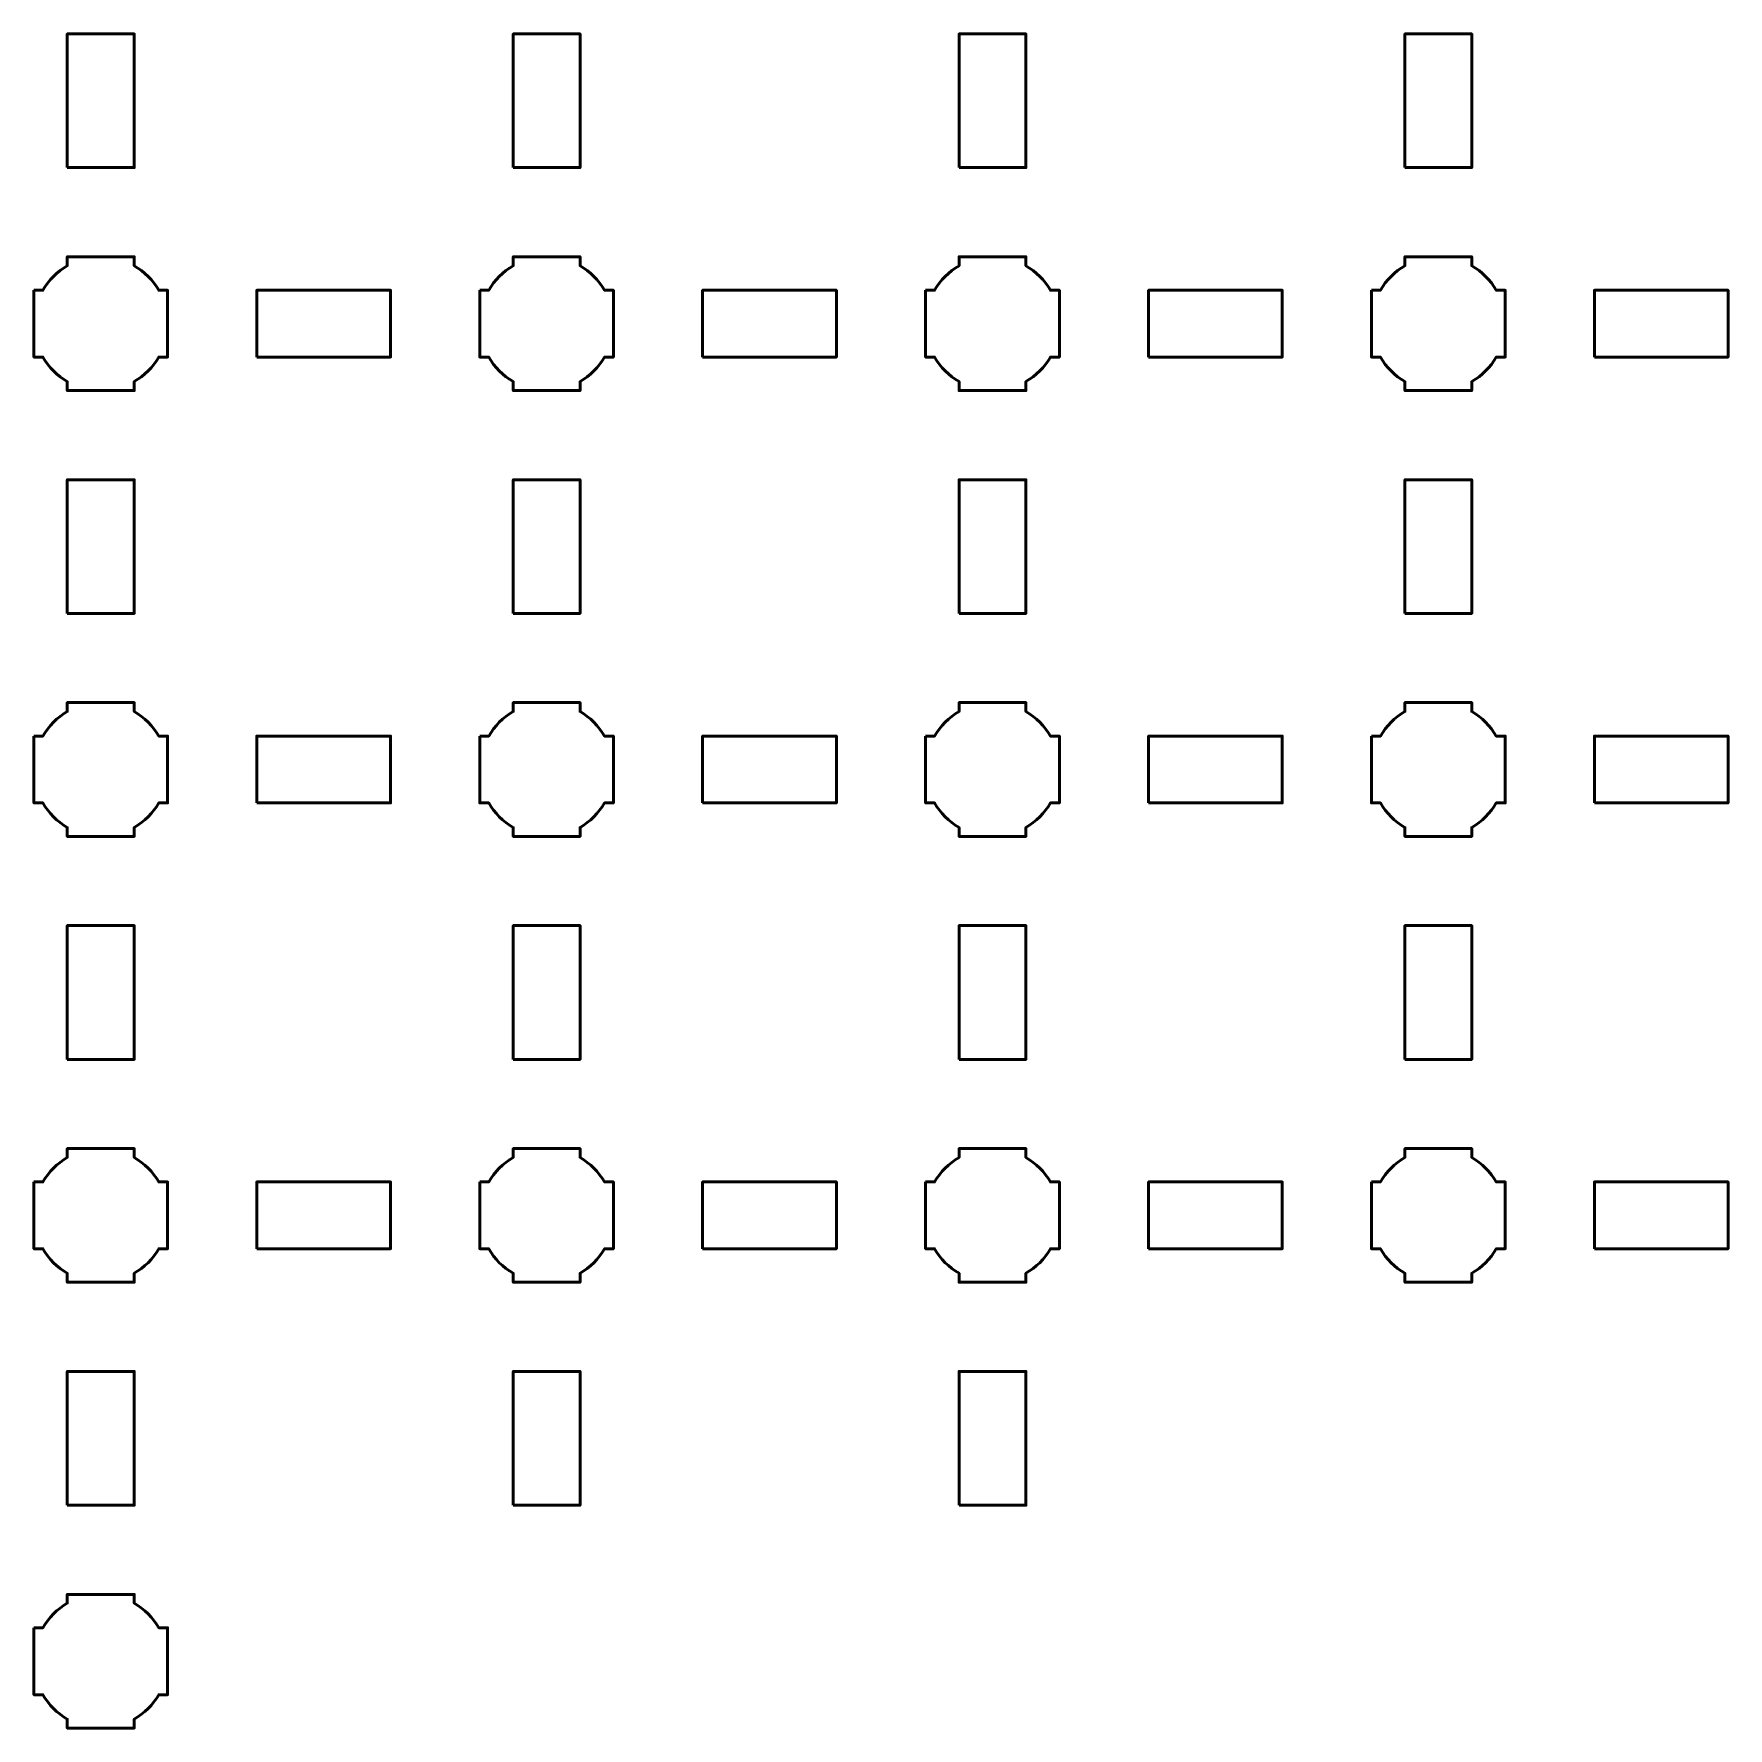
# Model space of a CAD drawing. Header units: centimetres. Extents: x -28.8 to 7.8, y -33.2 to 3.5.
# Drawn here: x -10.8 to -3.2, y -31.15 to -23.55 of the extents above; entities that cross this region are included whole.
import ezdxf

# ---------------------------------------------------------------- set-up
doc = ezdxf.new("R2010")
doc.units = ezdxf.units.CM
doc.header["$MEASUREMENT"] = 0
doc.layers.add('Layer 1', color=7, linetype='Continuous')

msp = doc.modelspace()

# ---------------------------------------------------------------- linework, layer by layer
at = {"layer": 'Layer 1', "lineweight": 53}
for points in [[(-10.65, -24.15), (-10.35, -24.15), (-10.35, -23.55), (-10.65, -23.55), (-10.65, -24.15)], [(-8.65, -24.15), (-8.35, -24.15), (-8.35, -23.55), (-8.65, -23.55), (-8.65, -24.15)], [(-6.65, -24.15), (-6.35, -24.15), (-6.35, -23.55), (-6.65, -23.55), (-6.65, -24.15)], [(-4.65, -24.15), (-4.35, -24.15), (-4.35, -23.55), (-4.65, -23.55), (-4.65, -24.15)], [(-9.8, -25), (-9.2, -25), (-9.2, -24.7), (-9.8, -24.7), (-9.8, -25)], [(-7.8, -25), (-7.2, -25), (-7.2, -24.7), (-7.8, -24.7), (-7.8, -25)], [(-5.8, -25), (-5.2, -25), (-5.2, -24.7), (-5.8, -24.7), (-5.8, -25)], [(-3.8, -25), (-3.2, -25), (-3.2, -24.7), (-3.8, -24.7), (-3.8, -25)], [(-10.65, -26.15), (-10.35, -26.15), (-10.35, -25.55), (-10.65, -25.55), (-10.65, -26.15)], [(-8.65, -26.15), (-8.35, -26.15), (-8.35, -25.55), (-8.65, -25.55), (-8.65, -26.15)], [(-6.65, -26.15), (-6.35, -26.15), (-6.35, -25.55), (-6.65, -25.55), (-6.65, -26.15)], [(-4.65, -26.15), (-4.35, -26.15), (-4.35, -25.55), (-4.65, -25.55), (-4.65, -26.15)], [(-9.8, -27), (-9.2, -27), (-9.2, -26.7), (-9.8, -26.7), (-9.8, -27)], [(-7.8, -27), (-7.2, -27), (-7.2, -26.7), (-7.8, -26.7), (-7.8, -27)], [(-5.8, -27), (-5.2, -27), (-5.2, -26.7), (-5.8, -26.7), (-5.8, -27)], [(-3.8, -27), (-3.2, -27), (-3.2, -26.7), (-3.8, -26.7), (-3.8, -27)], [(-10.65, -28.15), (-10.35, -28.15), (-10.35, -27.55), (-10.65, -27.55), (-10.65, -28.15)], [(-8.65, -28.15), (-8.35, -28.15), (-8.35, -27.55), (-8.65, -27.55), (-8.65, -28.15)], [(-6.65, -28.15), (-6.35, -28.15), (-6.35, -27.55), (-6.65, -27.55), (-6.65, -28.15)], [(-4.65, -28.15), (-4.35, -28.15), (-4.35, -27.55), (-4.65, -27.55), (-4.65, -28.15)], [(-9.8, -29), (-9.2, -29), (-9.2, -28.7), (-9.8, -28.7), (-9.8, -29)], [(-7.8, -29), (-7.2, -29), (-7.2, -28.7), (-7.8, -28.7), (-7.8, -29)], [(-5.8, -29), (-5.2, -29), (-5.2, -28.7), (-5.8, -28.7), (-5.8, -29)], [(-3.8, -29), (-3.2, -29), (-3.2, -28.7), (-3.8, -28.7), (-3.8, -29)], [(-10.65, -30.15), (-10.35, -30.15), (-10.35, -29.55), (-10.65, -29.55), (-10.65, -30.15)], [(-8.65, -30.15), (-8.35, -30.15), (-8.35, -29.55), (-8.65, -29.55), (-8.65, -30.15)], [(-6.65, -30.15), (-6.35, -30.15), (-6.35, -29.55), (-6.65, -29.55), (-6.65, -30.15)]]:
    msp.add_lwpolyline(points, close=True, dxfattribs=at)
for points in [[(-10.8, -24.7), (-10.8, -24.7), (-10.75985, -24.7), (-10.75985, -24.7), (-10.75985, -24.7), (-10.7335, -24.65447), (-10.69553, -24.6165), (-10.65, -24.59015), (-10.65, -24.59015), (-10.65, -24.59015), (-10.65, -24.55), (-10.65, -24.55), (-10.65, -24.55), (-10.65, -24.55), (-10.5, -24.55), (-10.5, -24.55), (-10.5, -24.55), (-10.5, -24.55), (-10.35, -24.55), (-10.35, -24.55), (-10.35, -24.55), (-10.35, -24.55), (-10.35, -24.59015), (-10.35, -24.59015), (-10.35, -24.59015), (-10.30447, -24.6165), (-10.2665, -24.65447), (-10.24015, -24.7), (-10.24015, -24.7), (-10.24015, -24.7), (-10.2, -24.7), (-10.2, -24.7), (-10.2, -24.7), (-10.2, -24.7), (-10.2, -24.85), (-10.2, -24.85), (-10.2, -24.85), (-10.2, -24.85), (-10.2, -25), (-10.2, -25), (-10.2, -25), (-10.2, -25), (-10.24015, -25), (-10.24015, -25), (-10.24015, -25), (-10.2665, -25.04553), (-10.30447, -25.0835), (-10.35, -25.10985), (-10.35, -25.10985), (-10.35, -25.10985), (-10.35, -25.15), (-10.35, -25.15), (-10.35, -25.15), (-10.35, -25.15), (-10.5, -25.15), (-10.5, -25.15), (-10.5, -25.15), (-10.5, -25.15), (-10.65, -25.15), (-10.65, -25.15), (-10.65, -25.15), (-10.65, -25.15), (-10.65, -25.10985), (-10.65, -25.10985), (-10.65, -25.10985), (-10.69553, -25.0835), (-10.7335, -25.04553), (-10.75985, -25), (-10.75985, -25), (-10.75985, -25), (-10.8, -25), (-10.8, -25), (-10.8, -25), (-10.8, -25), (-10.8, -24.85), (-10.8, -24.85), (-10.8, -24.85), (-10.8, -24.85), (-10.8, -24.7), (-10.8, -24.7)], [(-8.8, -24.7), (-8.8, -24.7), (-8.75985, -24.7), (-8.75985, -24.7), (-8.75985, -24.7), (-8.7335, -24.65447), (-8.69553, -24.6165), (-8.65, -24.59015), (-8.65, -24.59015), (-8.65, -24.59015), (-8.65, -24.55), (-8.65, -24.55), (-8.65, -24.55), (-8.65, -24.55), (-8.5, -24.55), (-8.5, -24.55), (-8.5, -24.55), (-8.5, -24.55), (-8.35, -24.55), (-8.35, -24.55), (-8.35, -24.55), (-8.35, -24.55), (-8.35, -24.59015), (-8.35, -24.59015), (-8.35, -24.59015), (-8.30447, -24.6165), (-8.2665, -24.65447), (-8.24015, -24.7), (-8.24015, -24.7), (-8.24015, -24.7), (-8.2, -24.7), (-8.2, -24.7), (-8.2, -24.7), (-8.2, -24.7), (-8.2, -24.85), (-8.2, -24.85), (-8.2, -24.85), (-8.2, -24.85), (-8.2, -25), (-8.2, -25), (-8.2, -25), (-8.2, -25), (-8.24015, -25), (-8.24015, -25), (-8.24015, -25), (-8.2665, -25.04553), (-8.30447, -25.0835), (-8.35, -25.10985), (-8.35, -25.10985), (-8.35, -25.10985), (-8.35, -25.15), (-8.35, -25.15), (-8.35, -25.15), (-8.35, -25.15), (-8.5, -25.15), (-8.5, -25.15), (-8.5, -25.15), (-8.5, -25.15), (-8.65, -25.15), (-8.65, -25.15), (-8.65, -25.15), (-8.65, -25.15), (-8.65, -25.10985), (-8.65, -25.10985), (-8.65, -25.10985), (-8.69553, -25.0835), (-8.7335, -25.04553), (-8.75985, -25), (-8.75985, -25), (-8.75985, -25), (-8.8, -25), (-8.8, -25), (-8.8, -25), (-8.8, -25), (-8.8, -24.85), (-8.8, -24.85), (-8.8, -24.85), (-8.8, -24.85), (-8.8, -24.7), (-8.8, -24.7)], [(-6.8, -24.7), (-6.8, -24.7), (-6.75985, -24.7), (-6.75985, -24.7), (-6.75985, -24.7), (-6.7335, -24.65447), (-6.69553, -24.6165), (-6.65, -24.59015), (-6.65, -24.59015), (-6.65, -24.59015), (-6.65, -24.55), (-6.65, -24.55), (-6.65, -24.55), (-6.65, -24.55), (-6.5, -24.55), (-6.5, -24.55), (-6.5, -24.55), (-6.5, -24.55), (-6.35, -24.55), (-6.35, -24.55), (-6.35, -24.55), (-6.35, -24.55), (-6.35, -24.59015), (-6.35, -24.59015), (-6.35, -24.59015), (-6.30447, -24.6165), (-6.2665, -24.65447), (-6.24015, -24.7), (-6.24015, -24.7), (-6.24015, -24.7), (-6.2, -24.7), (-6.2, -24.7), (-6.2, -24.7), (-6.2, -24.7), (-6.2, -24.85), (-6.2, -24.85), (-6.2, -24.85), (-6.2, -24.85), (-6.2, -25), (-6.2, -25), (-6.2, -25), (-6.2, -25), (-6.24015, -25), (-6.24015, -25), (-6.24015, -25), (-6.2665, -25.04553), (-6.30447, -25.0835), (-6.35, -25.10985), (-6.35, -25.10985), (-6.35, -25.10985), (-6.35, -25.15), (-6.35, -25.15), (-6.35, -25.15), (-6.35, -25.15), (-6.5, -25.15), (-6.5, -25.15), (-6.5, -25.15), (-6.5, -25.15), (-6.65, -25.15), (-6.65, -25.15), (-6.65, -25.15), (-6.65, -25.15), (-6.65, -25.10985), (-6.65, -25.10985), (-6.65, -25.10985), (-6.69553, -25.0835), (-6.7335, -25.04553), (-6.75985, -25), (-6.75985, -25), (-6.75985, -25), (-6.8, -25), (-6.8, -25), (-6.8, -25), (-6.8, -25), (-6.8, -24.85), (-6.8, -24.85), (-6.8, -24.85), (-6.8, -24.85), (-6.8, -24.7), (-6.8, -24.7)], [(-4.8, -24.7), (-4.8, -24.7), (-4.75985, -24.7), (-4.75985, -24.7), (-4.75985, -24.7), (-4.7335, -24.65447), (-4.69553, -24.6165), (-4.65, -24.59015), (-4.65, -24.59015), (-4.65, -24.59015), (-4.65, -24.55), (-4.65, -24.55), (-4.65, -24.55), (-4.65, -24.55), (-4.5, -24.55), (-4.5, -24.55), (-4.5, -24.55), (-4.5, -24.55), (-4.35, -24.55), (-4.35, -24.55), (-4.35, -24.55), (-4.35, -24.55), (-4.35, -24.59015), (-4.35, -24.59015), (-4.35, -24.59015), (-4.30447, -24.6165), (-4.2665, -24.65447), (-4.24015, -24.7), (-4.24015, -24.7), (-4.24015, -24.7), (-4.2, -24.7), (-4.2, -24.7), (-4.2, -24.7), (-4.2, -24.7), (-4.2, -24.85), (-4.2, -24.85), (-4.2, -24.85), (-4.2, -24.85), (-4.2, -25), (-4.2, -25), (-4.2, -25), (-4.2, -25), (-4.24015, -25), (-4.24015, -25), (-4.24015, -25), (-4.2665, -25.04553), (-4.30447, -25.0835), (-4.35, -25.10985), (-4.35, -25.10985), (-4.35, -25.10985), (-4.35, -25.15), (-4.35, -25.15), (-4.35, -25.15), (-4.35, -25.15), (-4.5, -25.15), (-4.5, -25.15), (-4.5, -25.15), (-4.5, -25.15), (-4.65, -25.15), (-4.65, -25.15), (-4.65, -25.15), (-4.65, -25.15), (-4.65, -25.10985), (-4.65, -25.10985), (-4.65, -25.10985), (-4.69553, -25.0835), (-4.7335, -25.04553), (-4.75985, -25), (-4.75985, -25), (-4.75985, -25), (-4.8, -25), (-4.8, -25), (-4.8, -25), (-4.8, -25), (-4.8, -24.85), (-4.8, -24.85), (-4.8, -24.85), (-4.8, -24.85), (-4.8, -24.7), (-4.8, -24.7)], [(-10.8, -26.7), (-10.8, -26.7), (-10.75985, -26.7), (-10.75985, -26.7), (-10.75985, -26.7), (-10.7335, -26.65447), (-10.69553, -26.6165), (-10.65, -26.59015), (-10.65, -26.59015), (-10.65, -26.59015), (-10.65, -26.55), (-10.65, -26.55), (-10.65, -26.55), (-10.65, -26.55), (-10.5, -26.55), (-10.5, -26.55), (-10.5, -26.55), (-10.5, -26.55), (-10.35, -26.55), (-10.35, -26.55), (-10.35, -26.55), (-10.35, -26.55), (-10.35, -26.59015), (-10.35, -26.59015), (-10.35, -26.59015), (-10.30447, -26.6165), (-10.2665, -26.65447), (-10.24015, -26.7), (-10.24015, -26.7), (-10.24015, -26.7), (-10.2, -26.7), (-10.2, -26.7), (-10.2, -26.7), (-10.2, -26.7), (-10.2, -26.85), (-10.2, -26.85), (-10.2, -26.85), (-10.2, -26.85), (-10.2, -27), (-10.2, -27), (-10.2, -27), (-10.2, -27), (-10.24015, -27), (-10.24015, -27), (-10.24015, -27), (-10.2665, -27.04553), (-10.30447, -27.0835), (-10.35, -27.10985), (-10.35, -27.10985), (-10.35, -27.10985), (-10.35, -27.15), (-10.35, -27.15), (-10.35, -27.15), (-10.35, -27.15), (-10.5, -27.15), (-10.5, -27.15), (-10.5, -27.15), (-10.5, -27.15), (-10.65, -27.15), (-10.65, -27.15), (-10.65, -27.15), (-10.65, -27.15), (-10.65, -27.10985), (-10.65, -27.10985), (-10.65, -27.10985), (-10.69553, -27.0835), (-10.7335, -27.04553), (-10.75985, -27), (-10.75985, -27), (-10.75985, -27), (-10.8, -27), (-10.8, -27), (-10.8, -27), (-10.8, -27), (-10.8, -26.85), (-10.8, -26.85), (-10.8, -26.85), (-10.8, -26.85), (-10.8, -26.7), (-10.8, -26.7)], [(-8.8, -26.7), (-8.8, -26.7), (-8.75985, -26.7), (-8.75985, -26.7), (-8.75985, -26.7), (-8.7335, -26.65447), (-8.69553, -26.6165), (-8.65, -26.59015), (-8.65, -26.59015), (-8.65, -26.59015), (-8.65, -26.55), (-8.65, -26.55), (-8.65, -26.55), (-8.65, -26.55), (-8.5, -26.55), (-8.5, -26.55), (-8.5, -26.55), (-8.5, -26.55), (-8.35, -26.55), (-8.35, -26.55), (-8.35, -26.55), (-8.35, -26.55), (-8.35, -26.59015), (-8.35, -26.59015), (-8.35, -26.59015), (-8.30447, -26.6165), (-8.2665, -26.65447), (-8.24015, -26.7), (-8.24015, -26.7), (-8.24015, -26.7), (-8.2, -26.7), (-8.2, -26.7), (-8.2, -26.7), (-8.2, -26.7), (-8.2, -26.85), (-8.2, -26.85), (-8.2, -26.85), (-8.2, -26.85), (-8.2, -27), (-8.2, -27), (-8.2, -27), (-8.2, -27), (-8.24015, -27), (-8.24015, -27), (-8.24015, -27), (-8.2665, -27.04553), (-8.30447, -27.0835), (-8.35, -27.10985), (-8.35, -27.10985), (-8.35, -27.10985), (-8.35, -27.15), (-8.35, -27.15), (-8.35, -27.15), (-8.35, -27.15), (-8.5, -27.15), (-8.5, -27.15), (-8.5, -27.15), (-8.5, -27.15), (-8.65, -27.15), (-8.65, -27.15), (-8.65, -27.15), (-8.65, -27.15), (-8.65, -27.10985), (-8.65, -27.10985), (-8.65, -27.10985), (-8.69553, -27.0835), (-8.7335, -27.04553), (-8.75985, -27), (-8.75985, -27), (-8.75985, -27), (-8.8, -27), (-8.8, -27), (-8.8, -27), (-8.8, -27), (-8.8, -26.85), (-8.8, -26.85), (-8.8, -26.85), (-8.8, -26.85), (-8.8, -26.7), (-8.8, -26.7)], [(-6.8, -26.7), (-6.8, -26.7), (-6.75985, -26.7), (-6.75985, -26.7), (-6.75985, -26.7), (-6.7335, -26.65447), (-6.69553, -26.6165), (-6.65, -26.59015), (-6.65, -26.59015), (-6.65, -26.59015), (-6.65, -26.55), (-6.65, -26.55), (-6.65, -26.55), (-6.65, -26.55), (-6.5, -26.55), (-6.5, -26.55), (-6.5, -26.55), (-6.5, -26.55), (-6.35, -26.55), (-6.35, -26.55), (-6.35, -26.55), (-6.35, -26.55), (-6.35, -26.59015), (-6.35, -26.59015), (-6.35, -26.59015), (-6.30447, -26.6165), (-6.2665, -26.65447), (-6.24015, -26.7), (-6.24015, -26.7), (-6.24015, -26.7), (-6.2, -26.7), (-6.2, -26.7), (-6.2, -26.7), (-6.2, -26.7), (-6.2, -26.85), (-6.2, -26.85), (-6.2, -26.85), (-6.2, -26.85), (-6.2, -27), (-6.2, -27), (-6.2, -27), (-6.2, -27), (-6.24015, -27), (-6.24015, -27), (-6.24015, -27), (-6.2665, -27.04553), (-6.30447, -27.0835), (-6.35, -27.10985), (-6.35, -27.10985), (-6.35, -27.10985), (-6.35, -27.15), (-6.35, -27.15), (-6.35, -27.15), (-6.35, -27.15), (-6.5, -27.15), (-6.5, -27.15), (-6.5, -27.15), (-6.5, -27.15), (-6.65, -27.15), (-6.65, -27.15), (-6.65, -27.15), (-6.65, -27.15), (-6.65, -27.10985), (-6.65, -27.10985), (-6.65, -27.10985), (-6.69553, -27.0835), (-6.7335, -27.04553), (-6.75985, -27), (-6.75985, -27), (-6.75985, -27), (-6.8, -27), (-6.8, -27), (-6.8, -27), (-6.8, -27), (-6.8, -26.85), (-6.8, -26.85), (-6.8, -26.85), (-6.8, -26.85), (-6.8, -26.7), (-6.8, -26.7)], [(-4.8, -26.7), (-4.8, -26.7), (-4.75985, -26.7), (-4.75985, -26.7), (-4.75985, -26.7), (-4.7335, -26.65447), (-4.69553, -26.6165), (-4.65, -26.59015), (-4.65, -26.59015), (-4.65, -26.59015), (-4.65, -26.55), (-4.65, -26.55), (-4.65, -26.55), (-4.65, -26.55), (-4.5, -26.55), (-4.5, -26.55), (-4.5, -26.55), (-4.5, -26.55), (-4.35, -26.55), (-4.35, -26.55), (-4.35, -26.55), (-4.35, -26.55), (-4.35, -26.59015), (-4.35, -26.59015), (-4.35, -26.59015), (-4.30447, -26.6165), (-4.2665, -26.65447), (-4.24015, -26.7), (-4.24015, -26.7), (-4.24015, -26.7), (-4.2, -26.7), (-4.2, -26.7), (-4.2, -26.7), (-4.2, -26.7), (-4.2, -26.85), (-4.2, -26.85), (-4.2, -26.85), (-4.2, -26.85), (-4.2, -27), (-4.2, -27), (-4.2, -27), (-4.2, -27), (-4.24015, -27), (-4.24015, -27), (-4.24015, -27), (-4.2665, -27.04553), (-4.30447, -27.0835), (-4.35, -27.10985), (-4.35, -27.10985), (-4.35, -27.10985), (-4.35, -27.15), (-4.35, -27.15), (-4.35, -27.15), (-4.35, -27.15), (-4.5, -27.15), (-4.5, -27.15), (-4.5, -27.15), (-4.5, -27.15), (-4.65, -27.15), (-4.65, -27.15), (-4.65, -27.15), (-4.65, -27.15), (-4.65, -27.10985), (-4.65, -27.10985), (-4.65, -27.10985), (-4.69553, -27.0835), (-4.7335, -27.04553), (-4.75985, -27), (-4.75985, -27), (-4.75985, -27), (-4.8, -27), (-4.8, -27), (-4.8, -27), (-4.8, -27), (-4.8, -26.85), (-4.8, -26.85), (-4.8, -26.85), (-4.8, -26.85), (-4.8, -26.7), (-4.8, -26.7)], [(-10.8, -28.7), (-10.8, -28.7), (-10.75985, -28.7), (-10.75985, -28.7), (-10.75985, -28.7), (-10.7335, -28.65447), (-10.69553, -28.6165), (-10.65, -28.59015), (-10.65, -28.59015), (-10.65, -28.59015), (-10.65, -28.55), (-10.65, -28.55), (-10.65, -28.55), (-10.65, -28.55), (-10.5, -28.55), (-10.5, -28.55), (-10.5, -28.55), (-10.5, -28.55), (-10.35, -28.55), (-10.35, -28.55), (-10.35, -28.55), (-10.35, -28.55), (-10.35, -28.59015), (-10.35, -28.59015), (-10.35, -28.59015), (-10.30447, -28.6165), (-10.2665, -28.65447), (-10.24015, -28.7), (-10.24015, -28.7), (-10.24015, -28.7), (-10.2, -28.7), (-10.2, -28.7), (-10.2, -28.7), (-10.2, -28.7), (-10.2, -28.85), (-10.2, -28.85), (-10.2, -28.85), (-10.2, -28.85), (-10.2, -29), (-10.2, -29), (-10.2, -29), (-10.2, -29), (-10.24015, -29), (-10.24015, -29), (-10.24015, -29), (-10.2665, -29.04553), (-10.30447, -29.0835), (-10.35, -29.10985), (-10.35, -29.10985), (-10.35, -29.10985), (-10.35, -29.15), (-10.35, -29.15), (-10.35, -29.15), (-10.35, -29.15), (-10.5, -29.15), (-10.5, -29.15), (-10.5, -29.15), (-10.5, -29.15), (-10.65, -29.15), (-10.65, -29.15), (-10.65, -29.15), (-10.65, -29.15), (-10.65, -29.10985), (-10.65, -29.10985), (-10.65, -29.10985), (-10.69553, -29.0835), (-10.7335, -29.04553), (-10.75985, -29), (-10.75985, -29), (-10.75985, -29), (-10.8, -29), (-10.8, -29), (-10.8, -29), (-10.8, -29), (-10.8, -28.85), (-10.8, -28.85), (-10.8, -28.85), (-10.8, -28.85), (-10.8, -28.7), (-10.8, -28.7)], [(-8.8, -28.7), (-8.8, -28.7), (-8.75985, -28.7), (-8.75985, -28.7), (-8.75985, -28.7), (-8.7335, -28.65447), (-8.69553, -28.6165), (-8.65, -28.59015), (-8.65, -28.59015), (-8.65, -28.59015), (-8.65, -28.55), (-8.65, -28.55), (-8.65, -28.55), (-8.65, -28.55), (-8.5, -28.55), (-8.5, -28.55), (-8.5, -28.55), (-8.5, -28.55), (-8.35, -28.55), (-8.35, -28.55), (-8.35, -28.55), (-8.35, -28.55), (-8.35, -28.59015), (-8.35, -28.59015), (-8.35, -28.59015), (-8.30447, -28.6165), (-8.2665, -28.65447), (-8.24015, -28.7), (-8.24015, -28.7), (-8.24015, -28.7), (-8.2, -28.7), (-8.2, -28.7), (-8.2, -28.7), (-8.2, -28.7), (-8.2, -28.85), (-8.2, -28.85), (-8.2, -28.85), (-8.2, -28.85), (-8.2, -29), (-8.2, -29), (-8.2, -29), (-8.2, -29), (-8.24015, -29), (-8.24015, -29), (-8.24015, -29), (-8.2665, -29.04553), (-8.30447, -29.0835), (-8.35, -29.10985), (-8.35, -29.10985), (-8.35, -29.10985), (-8.35, -29.15), (-8.35, -29.15), (-8.35, -29.15), (-8.35, -29.15), (-8.5, -29.15), (-8.5, -29.15), (-8.5, -29.15), (-8.5, -29.15), (-8.65, -29.15), (-8.65, -29.15), (-8.65, -29.15), (-8.65, -29.15), (-8.65, -29.10985), (-8.65, -29.10985), (-8.65, -29.10985), (-8.69553, -29.0835), (-8.7335, -29.04553), (-8.75985, -29), (-8.75985, -29), (-8.75985, -29), (-8.8, -29), (-8.8, -29), (-8.8, -29), (-8.8, -29), (-8.8, -28.85), (-8.8, -28.85), (-8.8, -28.85), (-8.8, -28.85), (-8.8, -28.7), (-8.8, -28.7)], [(-6.8, -28.7), (-6.8, -28.7), (-6.75985, -28.7), (-6.75985, -28.7), (-6.75985, -28.7), (-6.7335, -28.65447), (-6.69553, -28.6165), (-6.65, -28.59015), (-6.65, -28.59015), (-6.65, -28.59015), (-6.65, -28.55), (-6.65, -28.55), (-6.65, -28.55), (-6.65, -28.55), (-6.5, -28.55), (-6.5, -28.55), (-6.5, -28.55), (-6.5, -28.55), (-6.35, -28.55), (-6.35, -28.55), (-6.35, -28.55), (-6.35, -28.55), (-6.35, -28.59015), (-6.35, -28.59015), (-6.35, -28.59015), (-6.30447, -28.6165), (-6.2665, -28.65447), (-6.24015, -28.7), (-6.24015, -28.7), (-6.24015, -28.7), (-6.2, -28.7), (-6.2, -28.7), (-6.2, -28.7), (-6.2, -28.7), (-6.2, -28.85), (-6.2, -28.85), (-6.2, -28.85), (-6.2, -28.85), (-6.2, -29), (-6.2, -29), (-6.2, -29), (-6.2, -29), (-6.24015, -29), (-6.24015, -29), (-6.24015, -29), (-6.2665, -29.04553), (-6.30447, -29.0835), (-6.35, -29.10985), (-6.35, -29.10985), (-6.35, -29.10985), (-6.35, -29.15), (-6.35, -29.15), (-6.35, -29.15), (-6.35, -29.15), (-6.5, -29.15), (-6.5, -29.15), (-6.5, -29.15), (-6.5, -29.15), (-6.65, -29.15), (-6.65, -29.15), (-6.65, -29.15), (-6.65, -29.15), (-6.65, -29.10985), (-6.65, -29.10985), (-6.65, -29.10985), (-6.69553, -29.0835), (-6.7335, -29.04553), (-6.75985, -29), (-6.75985, -29), (-6.75985, -29), (-6.8, -29), (-6.8, -29), (-6.8, -29), (-6.8, -29), (-6.8, -28.85), (-6.8, -28.85), (-6.8, -28.85), (-6.8, -28.85), (-6.8, -28.7), (-6.8, -28.7)], [(-4.8, -28.7), (-4.8, -28.7), (-4.75985, -28.7), (-4.75985, -28.7), (-4.75985, -28.7), (-4.7335, -28.65447), (-4.69553, -28.6165), (-4.65, -28.59015), (-4.65, -28.59015), (-4.65, -28.59015), (-4.65, -28.55), (-4.65, -28.55), (-4.65, -28.55), (-4.65, -28.55), (-4.5, -28.55), (-4.5, -28.55), (-4.5, -28.55), (-4.5, -28.55), (-4.35, -28.55), (-4.35, -28.55), (-4.35, -28.55), (-4.35, -28.55), (-4.35, -28.59015), (-4.35, -28.59015), (-4.35, -28.59015), (-4.30447, -28.6165), (-4.2665, -28.65447), (-4.24015, -28.7), (-4.24015, -28.7), (-4.24015, -28.7), (-4.2, -28.7), (-4.2, -28.7), (-4.2, -28.7), (-4.2, -28.7), (-4.2, -28.85), (-4.2, -28.85), (-4.2, -28.85), (-4.2, -28.85), (-4.2, -29), (-4.2, -29), (-4.2, -29), (-4.2, -29), (-4.24015, -29), (-4.24015, -29), (-4.24015, -29), (-4.2665, -29.04553), (-4.30447, -29.0835), (-4.35, -29.10985), (-4.35, -29.10985), (-4.35, -29.10985), (-4.35, -29.15), (-4.35, -29.15), (-4.35, -29.15), (-4.35, -29.15), (-4.5, -29.15), (-4.5, -29.15), (-4.5, -29.15), (-4.5, -29.15), (-4.65, -29.15), (-4.65, -29.15), (-4.65, -29.15), (-4.65, -29.15), (-4.65, -29.10985), (-4.65, -29.10985), (-4.65, -29.10985), (-4.69553, -29.0835), (-4.7335, -29.04553), (-4.75985, -29), (-4.75985, -29), (-4.75985, -29), (-4.8, -29), (-4.8, -29), (-4.8, -29), (-4.8, -29), (-4.8, -28.85), (-4.8, -28.85), (-4.8, -28.85), (-4.8, -28.85), (-4.8, -28.7), (-4.8, -28.7)], [(-10.8, -30.7), (-10.8, -30.7), (-10.75985, -30.7), (-10.75985, -30.7), (-10.75985, -30.7), (-10.7335, -30.65447), (-10.69553, -30.6165), (-10.65, -30.59015), (-10.65, -30.59015), (-10.65, -30.59015), (-10.65, -30.55), (-10.65, -30.55), (-10.65, -30.55), (-10.65, -30.55), (-10.5, -30.55), (-10.5, -30.55), (-10.5, -30.55), (-10.5, -30.55), (-10.35, -30.55), (-10.35, -30.55), (-10.35, -30.55), (-10.35, -30.55), (-10.35, -30.59015), (-10.35, -30.59015), (-10.35, -30.59015), (-10.30447, -30.6165), (-10.2665, -30.65447), (-10.24015, -30.7), (-10.24015, -30.7), (-10.24015, -30.7), (-10.2, -30.7), (-10.2, -30.7), (-10.2, -30.7), (-10.2, -30.7), (-10.2, -30.85), (-10.2, -30.85), (-10.2, -30.85), (-10.2, -30.85), (-10.2, -31), (-10.2, -31), (-10.2, -31), (-10.2, -31), (-10.24015, -31), (-10.24015, -31), (-10.24015, -31), (-10.2665, -31.04553), (-10.30447, -31.0835), (-10.35, -31.10985), (-10.35, -31.10985), (-10.35, -31.10985), (-10.35, -31.15), (-10.35, -31.15), (-10.35, -31.15), (-10.35, -31.15), (-10.5, -31.15), (-10.5, -31.15), (-10.5, -31.15), (-10.5, -31.15), (-10.65, -31.15), (-10.65, -31.15), (-10.65, -31.15), (-10.65, -31.15), (-10.65, -31.10985), (-10.65, -31.10985), (-10.65, -31.10985), (-10.69553, -31.0835), (-10.7335, -31.04553), (-10.75985, -31), (-10.75985, -31), (-10.75985, -31), (-10.8, -31), (-10.8, -31), (-10.8, -31), (-10.8, -31), (-10.8, -30.85), (-10.8, -30.85), (-10.8, -30.85), (-10.8, -30.85), (-10.8, -30.7), (-10.8, -30.7)]]:
    msp.add_open_spline(points, degree=3, knots=[0, 0, 0, 0, 0.05, 0.05, 0.05, 0.05, 0.1, 0.1, 0.1, 0.1, 0.15, 0.15, 0.15, 0.15, 0.2, 0.2, 0.2, 0.2, 0.25, 0.25, 0.25, 0.25, 0.3, 0.3, 0.3, 0.3, 0.35, 0.35, 0.35, 0.35, 0.4, 0.4, 0.4, 0.4, 0.45, 0.45, 0.45, 0.45, 0.5, 0.5, 0.5, 0.5, 0.55, 0.55, 0.55, 0.55, 0.6, 0.6, 0.6, 0.6, 0.65, 0.65, 0.65, 0.65, 0.7, 0.7, 0.7, 0.7, 0.75, 0.75, 0.75, 0.75, 0.8, 0.8, 0.8, 0.8, 0.85, 0.85, 0.85, 0.85, 0.9, 0.9, 0.9, 0.9, 0.95, 0.95, 0.95, 0.95, 1, 1, 1, 1], dxfattribs=at)

doc.saveas('drawing.dxf')
